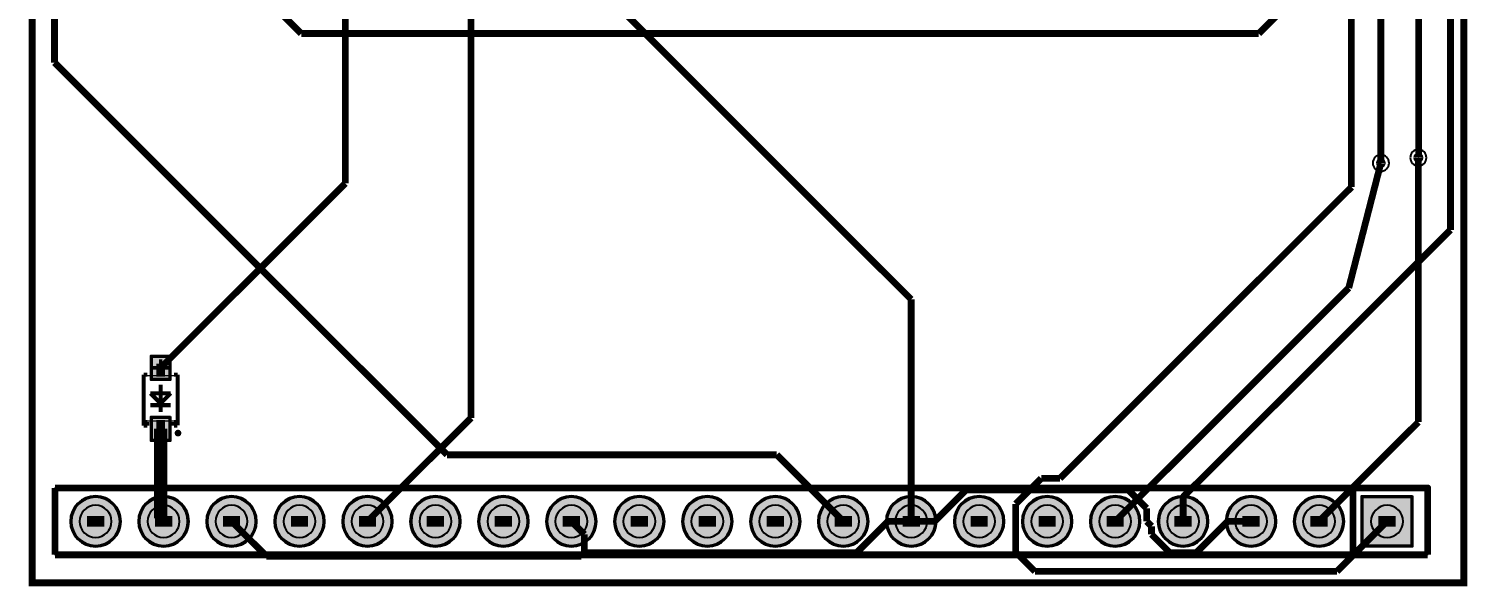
# Model space of a CAD drawing. Header units: millimetres. Extents: x 37.1 to 92.6, y -93.1 to -31.1.
# Drawn here: x 38.9 to 92.6, y -93.1 to -72.3 of the extents above; entities that cross this region are included whole.
import ezdxf

# ---------------------------------------------------------------- set-up
doc = ezdxf.new("R2010")
doc.units = ezdxf.units.MM
doc.header["$MEASUREMENT"] = 0
for name, color, linetype, true_color in [('Board-Outline-Layer', 7, 'Continuous', 0xff00ff), ('Bottom-Layer', 7, 'Continuous', 0x0000ff), ('Bottom-Paste-Mask-Layer', 7, 'Continuous', 0x800000), ('Bottom-Solder-Mask-Layer', 7, 'Continuous', 0xaa00ff), ('Component-Marking-Layer', 7, 'Continuous', 0x66ffcc), ('Component-Shape-Layer', 7, 'Continuous', 0x00cccc), ('Document-Layer', 7, 'Continuous', 0xffffff), ('Hole-Layer', 7, 'Continuous', 0x222222), ('Multi-Layer', 7, 'Continuous', 0xc0c0c0), ('Pin-Floating-Layer', 7, 'Continuous', 0xff99ff), ('Pin-Soldering-Layer', 7, 'Continuous', 0xcc9999), ('Top-Layer', 7, 'Continuous', 0xff0000), ('Top-Paste-Mask-Layer', 7, 'Continuous', 0x808080), ('Top-Silkscreen-Layer', 7, 'Continuous', 0xffcc00), ('Top-Solder-Mask-Layer', 7, 'Continuous', 0x800080)]:
    doc.layers.add(name, color=color, linetype=linetype, true_color=true_color)

msp = doc.modelspace()

# ---------------------------------------------------------------- hatches: boundary and pattern name
at = {"layer": 'Bottom-Layer'}
for points in [[(40.47, -90.7, 1), (42.27, -90.7, 1)], [(43.01, -90.7, 1), (44.81, -90.7, 1)], [(45.55, -90.7, 1), (47.35, -90.7, 1)], [(48.09, -90.7, 1), (49.89, -90.7, 1)], [(50.63, -90.7, 1), (52.43, -90.7, 1)], [(53.17, -90.7, 1), (54.97, -90.7, 1)], [(55.71, -90.7, 1), (57.51, -90.7, 1)], [(58.25, -90.7, 1), (60.05, -90.7, 1)], [(60.79, -90.7, 1), (62.59, -90.7, 1)], [(63.33, -90.7, 1), (65.13, -90.7, 1)], [(65.87, -90.7, 1), (67.67, -90.7, 1)], [(68.41, -90.7, 1), (70.21, -90.7, 1)], [(70.95, -90.7, 1), (72.75, -90.7, 1)], [(73.49, -90.7, 1), (75.29, -90.7, 1)], [(76.03, -90.7, 1), (77.83, -90.7, 1)], [(78.57, -90.7, 1), (80.37, -90.7, 1)], [(81.11, -90.7, 1), (82.91, -90.7, 1)], [(83.65, -90.7, 1), (85.45, -90.7, 1)], [(86.19, -90.7, 1), (87.99, -90.7, 1)], [(90.53, -89.8), (90.53, -91.6), (88.73, -91.6), (88.73, -89.8)]]:
    msp.add_hatch(color=256, dxfattribs=at).paths.add_polyline_path(points)
at = {"layer": 'Bottom-Paste-Mask-Layer'}
for points in [[(40.47, -90.7, 1), (42.27, -90.7, 1)], [(43.01, -90.7, 1), (44.81, -90.7, 1)], [(45.55, -90.7, 1), (47.35, -90.7, 1)], [(48.09, -90.7, 1), (49.89, -90.7, 1)], [(50.63, -90.7, 1), (52.43, -90.7, 1)], [(53.17, -90.7, 1), (54.97, -90.7, 1)], [(55.71, -90.7, 1), (57.51, -90.7, 1)], [(58.25, -90.7, 1), (60.05, -90.7, 1)], [(60.79, -90.7, 1), (62.59, -90.7, 1)], [(63.33, -90.7, 1), (65.13, -90.7, 1)], [(65.87, -90.7, 1), (67.67, -90.7, 1)], [(68.41, -90.7, 1), (70.21, -90.7, 1)], [(70.95, -90.7, 1), (72.75, -90.7, 1)], [(73.49, -90.7, 1), (75.29, -90.7, 1)], [(76.03, -90.7, 1), (77.83, -90.7, 1)], [(78.57, -90.7, 1), (80.37, -90.7, 1)], [(81.11, -90.7, 1), (82.91, -90.7, 1)], [(83.65, -90.7, 1), (85.45, -90.7, 1)], [(86.19, -90.7, 1), (87.99, -90.7, 1)], [(90.53, -89.8), (90.53, -91.6), (88.73, -91.6), (88.73, -89.8)]]:
    msp.add_hatch(color=256, dxfattribs=at).paths.add_polyline_path(points)
at = {"layer": 'Bottom-Solder-Mask-Layer'}
for points in [[(40.419, -90.7, 1), (42.321, -90.7, 1)], [(42.959, -90.7, 1), (44.861, -90.7, 1)], [(45.499, -90.7, 1), (47.401, -90.7, 1)], [(48.039, -90.7, 1), (49.941, -90.7, 1)], [(50.579, -90.7, 1), (52.481, -90.7, 1)], [(53.119, -90.7, 1), (55.021, -90.7, 1)], [(55.659, -90.7, 1), (57.561, -90.7, 1)], [(58.199, -90.7, 1), (60.101, -90.7, 1)], [(60.739, -90.7, 1), (62.641, -90.7, 1)], [(63.279, -90.7, 1), (65.181, -90.7, 1)], [(65.819, -90.7, 1), (67.721, -90.7, 1)], [(68.359, -90.7, 1), (70.261, -90.7, 1)], [(70.899, -90.7, 1), (72.801, -90.7, 1)], [(73.439, -90.7, 1), (75.341, -90.7, 1)], [(75.979, -90.7, 1), (77.881, -90.7, 1)], [(78.519, -90.7, 1), (80.421, -90.7, 1)], [(81.059, -90.7, 1), (82.961, -90.7, 1)], [(83.599, -90.7, 1), (85.501, -90.7, 1)], [(86.139, -90.7, 1), (88.041, -90.7, 1)], [(90.581, -89.749), (90.581, -91.651), (88.679, -91.651), (88.679, -89.749)]]:
    msp.add_hatch(color=256, dxfattribs=at).paths.add_polyline_path(points)
at = {"layer": 'Component-Marking-Layer'}
for points in [[(44.39, -87.4, 1), (44.51, -87.4, 1)], [(44.39, -87.4, 1), (44.51, -87.4, 1)], [(91.09, -89.45, 1), (91.21, -89.45, 1)], [(91.09, -89.45, 1), (91.21, -89.45, 1)]]:
    msp.add_hatch(color=256, dxfattribs=at).paths.add_polyline_path(points)
at = {"layer": 'Document-Layer'}
for points in [[(43.737, -85.275), (43.864, -85.275), (43.864, -85.021), (44.118, -85.021), (44.118, -84.894), (43.864, -84.894), (43.864, -84.64), (43.737, -84.64), (43.737, -84.894), (43.483, -84.894), (43.483, -85.021), (43.737, -85.021)], [(43.737, -85.275), (43.864, -85.275), (43.864, -85.021), (44.118, -85.021), (44.118, -84.894), (43.864, -84.894), (43.864, -84.64), (43.737, -84.64), (43.737, -84.894), (43.483, -84.894), (43.483, -85.021), (43.737, -85.021)], [(43.737, -87.561), (43.864, -87.561), (43.864, -86.926), (43.737, -86.926)], [(43.737, -87.561), (43.864, -87.561), (43.864, -86.926), (43.737, -86.926)]]:
    msp.add_hatch(color=256, dxfattribs=at).paths.add_polyline_path(points)
at = {"layer": 'Hole-Layer'}
for points in [[(40.77, -90.7, 1), (41.97, -90.7, 1)], [(43.31, -90.7, 1), (44.51, -90.7, 1)], [(45.85, -90.7, 1), (47.05, -90.7, 1)], [(48.39, -90.7, 1), (49.59, -90.7, 1)], [(50.93, -90.7, 1), (52.13, -90.7, 1)], [(53.47, -90.7, 1), (54.67, -90.7, 1)], [(56.01, -90.7, 1), (57.21, -90.7, 1)], [(58.55, -90.7, 1), (59.75, -90.7, 1)], [(61.09, -90.7, 1), (62.29, -90.7, 1)], [(63.63, -90.7, 1), (64.83, -90.7, 1)], [(66.17, -90.7, 1), (67.37, -90.7, 1)], [(68.71, -90.7, 1), (69.91, -90.7, 1)], [(71.25, -90.7, 1), (72.45, -90.7, 1)], [(73.79, -90.7, 1), (74.99, -90.7, 1)], [(76.33, -90.7, 1), (77.53, -90.7, 1)], [(78.87, -90.7, 1), (80.07, -90.7, 1)], [(81.41, -90.7, 1), (82.61, -90.7, 1)], [(83.95, -90.7, 1), (85.15, -90.7, 1)], [(86.49, -90.7, 1), (87.69, -90.7, 1)], [(89.03, -90.7, 1), (90.23, -90.7, 1)]]:
    msp.add_hatch(color=256, dxfattribs=at).paths.add_polyline_path(points)
at = {"layer": 'Multi-Layer'}
for points in [[(40.47, -90.7, 1), (42.27, -90.7, 1)], [(40.47, -90.7, 1), (42.27, -90.7, 1)], [(40.47, -90.7, 1), (42.27, -90.7, 1)], [(43.01, -90.7, 1), (44.81, -90.7, 1)], [(43.01, -90.7, 1), (44.81, -90.7, 1)], [(43.01, -90.7, 1), (44.81, -90.7, 1)], [(45.55, -90.7, 1), (47.35, -90.7, 1)], [(45.55, -90.7, 1), (47.35, -90.7, 1)], [(45.55, -90.7, 1), (47.35, -90.7, 1)], [(48.09, -90.7, 1), (49.89, -90.7, 1)], [(48.09, -90.7, 1), (49.89, -90.7, 1)], [(48.09, -90.7, 1), (49.89, -90.7, 1)], [(50.63, -90.7, 1), (52.43, -90.7, 1)], [(50.63, -90.7, 1), (52.43, -90.7, 1)], [(50.63, -90.7, 1), (52.43, -90.7, 1)], [(53.17, -90.7, 1), (54.97, -90.7, 1)], [(53.17, -90.7, 1), (54.97, -90.7, 1)], [(53.17, -90.7, 1), (54.97, -90.7, 1)], [(55.71, -90.7, 1), (57.51, -90.7, 1)], [(55.71, -90.7, 1), (57.51, -90.7, 1)], [(55.71, -90.7, 1), (57.51, -90.7, 1)], [(58.25, -90.7, 1), (60.05, -90.7, 1)], [(58.25, -90.7, 1), (60.05, -90.7, 1)], [(58.25, -90.7, 1), (60.05, -90.7, 1)], [(60.79, -90.7, 1), (62.59, -90.7, 1)], [(60.79, -90.7, 1), (62.59, -90.7, 1)], [(60.79, -90.7, 1), (62.59, -90.7, 1)], [(63.33, -90.7, 1), (65.13, -90.7, 1)], [(63.33, -90.7, 1), (65.13, -90.7, 1)], [(63.33, -90.7, 1), (65.13, -90.7, 1)], [(65.87, -90.7, 1), (67.67, -90.7, 1)], [(65.87, -90.7, 1), (67.67, -90.7, 1)], [(65.87, -90.7, 1), (67.67, -90.7, 1)], [(68.41, -90.7, 1), (70.21, -90.7, 1)], [(68.41, -90.7, 1), (70.21, -90.7, 1)], [(68.41, -90.7, 1), (70.21, -90.7, 1)], [(70.95, -90.7, 1), (72.75, -90.7, 1)], [(70.95, -90.7, 1), (72.75, -90.7, 1)], [(70.95, -90.7, 1), (72.75, -90.7, 1)], [(73.49, -90.7, 1), (75.29, -90.7, 1)], [(73.49, -90.7, 1), (75.29, -90.7, 1)], [(73.49, -90.7, 1), (75.29, -90.7, 1)], [(76.03, -90.7, 1), (77.83, -90.7, 1)], [(76.03, -90.7, 1), (77.83, -90.7, 1)], [(76.03, -90.7, 1), (77.83, -90.7, 1)], [(78.57, -90.7, 1), (80.37, -90.7, 1)], [(78.57, -90.7, 1), (80.37, -90.7, 1)], [(78.57, -90.7, 1), (80.37, -90.7, 1)], [(81.11, -90.7, 1), (82.91, -90.7, 1)], [(81.11, -90.7, 1), (82.91, -90.7, 1)], [(81.11, -90.7, 1), (82.91, -90.7, 1)], [(83.65, -90.7, 1), (85.45, -90.7, 1)], [(83.65, -90.7, 1), (85.45, -90.7, 1)], [(83.65, -90.7, 1), (85.45, -90.7, 1)], [(86.19, -90.7, 1), (87.99, -90.7, 1)], [(86.19, -90.7, 1), (87.99, -90.7, 1)], [(86.19, -90.7, 1), (87.99, -90.7, 1)], [(90.53, -89.8), (90.53, -91.6), (88.73, -91.6), (88.73, -89.8)], [(90.53, -89.8), (90.53, -91.6), (88.73, -91.6), (88.73, -89.8)], [(90.53, -89.8), (90.53, -91.6), (88.73, -91.6), (88.73, -89.8)]]:
    msp.add_hatch(color=256, dxfattribs=at).paths.add_polyline_path(points)
at = {"layer": 'Pin-Floating-Layer'}
for points in [[(43.96, -85.128), (43.64, -85.128), (43.64, -85.288), (43.96, -85.288)], [(43.96, -85.128), (43.64, -85.128), (43.64, -85.288), (43.96, -85.288)], [(43.64, -87.072), (43.96, -87.072), (43.96, -86.912), (43.64, -86.912)], [(43.64, -87.072), (43.96, -87.072), (43.96, -86.912), (43.64, -86.912)]]:
    msp.add_hatch(color=256, dxfattribs=at).paths.add_polyline_path(points)
at = {"layer": 'Pin-Soldering-Layer'}
for points in [[(43.638, -84.8), (43.963, -84.8), (43.963, -85.15), (43.638, -85.15)], [(43.638, -84.8), (43.963, -84.8), (43.963, -85.15), (43.638, -85.15)], [(43.638, -87.05), (43.963, -87.05), (43.963, -87.4), (43.638, -87.4)], [(43.638, -87.05), (43.963, -87.05), (43.963, -87.4), (43.638, -87.4)], [(41.69, -90.9), (41.05, -90.9), (41.05, -90.5), (41.69, -90.5)], [(41.69, -90.9), (41.05, -90.9), (41.05, -90.5), (41.69, -90.5)], [(44.23, -90.9), (43.59, -90.9), (43.59, -90.5), (44.23, -90.5)], [(44.23, -90.9), (43.59, -90.9), (43.59, -90.5), (44.23, -90.5)], [(46.77, -90.9), (46.13, -90.9), (46.13, -90.5), (46.77, -90.5)], [(46.77, -90.9), (46.13, -90.9), (46.13, -90.5), (46.77, -90.5)], [(49.31, -90.9), (48.67, -90.9), (48.67, -90.5), (49.31, -90.5)], [(49.31, -90.9), (48.67, -90.9), (48.67, -90.5), (49.31, -90.5)], [(51.85, -90.9), (51.21, -90.9), (51.21, -90.5), (51.85, -90.5)], [(51.85, -90.9), (51.21, -90.9), (51.21, -90.5), (51.85, -90.5)], [(54.39, -90.9), (53.75, -90.9), (53.75, -90.5), (54.39, -90.5)], [(54.39, -90.9), (53.75, -90.9), (53.75, -90.5), (54.39, -90.5)], [(56.93, -90.9), (56.29, -90.9), (56.29, -90.5), (56.93, -90.5)], [(56.93, -90.9), (56.29, -90.9), (56.29, -90.5), (56.93, -90.5)], [(59.47, -90.9), (58.83, -90.9), (58.83, -90.5), (59.47, -90.5)], [(59.47, -90.9), (58.83, -90.9), (58.83, -90.5), (59.47, -90.5)], [(62.01, -90.9), (61.37, -90.9), (61.37, -90.5), (62.01, -90.5)], [(62.01, -90.9), (61.37, -90.9), (61.37, -90.5), (62.01, -90.5)], [(64.55, -90.9), (63.91, -90.9), (63.91, -90.5), (64.55, -90.5)], [(64.55, -90.9), (63.91, -90.9), (63.91, -90.5), (64.55, -90.5)], [(67.09, -90.9), (66.45, -90.9), (66.45, -90.5), (67.09, -90.5)], [(67.09, -90.9), (66.45, -90.9), (66.45, -90.5), (67.09, -90.5)], [(69.63, -90.9), (68.99, -90.9), (68.99, -90.5), (69.63, -90.5)], [(69.63, -90.9), (68.99, -90.9), (68.99, -90.5), (69.63, -90.5)], [(72.17, -90.9), (71.53, -90.9), (71.53, -90.5), (72.17, -90.5)], [(72.17, -90.9), (71.53, -90.9), (71.53, -90.5), (72.17, -90.5)], [(74.71, -90.9), (74.07, -90.9), (74.07, -90.5), (74.71, -90.5)], [(74.71, -90.9), (74.07, -90.9), (74.07, -90.5), (74.71, -90.5)], [(77.25, -90.9), (76.61, -90.9), (76.61, -90.5), (77.25, -90.5)], [(77.25, -90.9), (76.61, -90.9), (76.61, -90.5), (77.25, -90.5)], [(79.79, -90.9), (79.15, -90.9), (79.15, -90.5), (79.79, -90.5)], [(79.79, -90.9), (79.15, -90.9), (79.15, -90.5), (79.79, -90.5)], [(82.33, -90.9), (81.69, -90.9), (81.69, -90.5), (82.33, -90.5)], [(82.33, -90.9), (81.69, -90.9), (81.69, -90.5), (82.33, -90.5)], [(84.87, -90.9), (84.23, -90.9), (84.23, -90.5), (84.87, -90.5)], [(84.87, -90.9), (84.23, -90.9), (84.23, -90.5), (84.87, -90.5)], [(87.41, -90.9), (86.77, -90.9), (86.77, -90.5), (87.41, -90.5)], [(87.41, -90.9), (86.77, -90.9), (86.77, -90.5), (87.41, -90.5)], [(89.95, -90.9), (89.31, -90.9), (89.31, -90.5), (89.95, -90.5)], [(89.95, -90.9), (89.31, -90.9), (89.31, -90.5), (89.95, -90.5)]]:
    msp.add_hatch(color=256, dxfattribs=at).paths.add_polyline_path(points)
at = {"layer": 'Top-Layer'}
for points in [[(44.115, -84.545), (44.115, -85.375), (43.485, -85.375), (43.485, -84.545)], [(44.115, -86.825), (44.115, -87.655), (43.485, -87.655), (43.485, -86.825)], [(40.47, -90.7, 1), (42.27, -90.7, 1)], [(43.01, -90.7, 1), (44.81, -90.7, 1)], [(45.55, -90.7, 1), (47.35, -90.7, 1)], [(48.09, -90.7, 1), (49.89, -90.7, 1)], [(50.63, -90.7, 1), (52.43, -90.7, 1)], [(53.17, -90.7, 1), (54.97, -90.7, 1)], [(55.71, -90.7, 1), (57.51, -90.7, 1)], [(58.25, -90.7, 1), (60.05, -90.7, 1)], [(60.79, -90.7, 1), (62.59, -90.7, 1)], [(63.33, -90.7, 1), (65.13, -90.7, 1)], [(65.87, -90.7, 1), (67.67, -90.7, 1)], [(68.41, -90.7, 1), (70.21, -90.7, 1)], [(70.95, -90.7, 1), (72.75, -90.7, 1)], [(73.49, -90.7, 1), (75.29, -90.7, 1)], [(76.03, -90.7, 1), (77.83, -90.7, 1)], [(78.57, -90.7, 1), (80.37, -90.7, 1)], [(81.11, -90.7, 1), (82.91, -90.7, 1)], [(83.65, -90.7, 1), (85.45, -90.7, 1)], [(86.19, -90.7, 1), (87.99, -90.7, 1)], [(90.53, -89.8), (90.53, -91.6), (88.73, -91.6), (88.73, -89.8)]]:
    msp.add_hatch(color=256, dxfattribs=at).paths.add_polyline_path(points)
at = {"layer": 'Top-Paste-Mask-Layer'}
for points in [[(44.115, -84.545), (44.115, -85.375), (43.485, -85.375), (43.485, -84.545)], [(44.115, -86.825), (44.115, -87.655), (43.485, -87.655), (43.485, -86.825)], [(40.47, -90.7, 1), (42.27, -90.7, 1)], [(43.01, -90.7, 1), (44.81, -90.7, 1)], [(45.55, -90.7, 1), (47.35, -90.7, 1)], [(48.09, -90.7, 1), (49.89, -90.7, 1)], [(50.63, -90.7, 1), (52.43, -90.7, 1)], [(53.17, -90.7, 1), (54.97, -90.7, 1)], [(55.71, -90.7, 1), (57.51, -90.7, 1)], [(58.25, -90.7, 1), (60.05, -90.7, 1)], [(60.79, -90.7, 1), (62.59, -90.7, 1)], [(63.33, -90.7, 1), (65.13, -90.7, 1)], [(65.87, -90.7, 1), (67.67, -90.7, 1)], [(68.41, -90.7, 1), (70.21, -90.7, 1)], [(70.95, -90.7, 1), (72.75, -90.7, 1)], [(73.49, -90.7, 1), (75.29, -90.7, 1)], [(76.03, -90.7, 1), (77.83, -90.7, 1)], [(78.57, -90.7, 1), (80.37, -90.7, 1)], [(81.11, -90.7, 1), (82.91, -90.7, 1)], [(83.65, -90.7, 1), (85.45, -90.7, 1)], [(86.19, -90.7, 1), (87.99, -90.7, 1)], [(90.53, -89.8), (90.53, -91.6), (88.73, -91.6), (88.73, -89.8)]]:
    msp.add_hatch(color=256, dxfattribs=at).paths.add_polyline_path(points)
at = {"layer": 'Top-Solder-Mask-Layer'}
for points in [[(44.165, -84.495), (44.165, -85.425), (43.435, -85.425), (43.435, -84.495)], [(44.165, -86.775), (44.165, -87.705), (43.435, -87.705), (43.435, -86.775)], [(40.419, -90.7, 1), (42.321, -90.7, 1)], [(42.959, -90.7, 1), (44.861, -90.7, 1)], [(45.499, -90.7, 1), (47.401, -90.7, 1)], [(48.039, -90.7, 1), (49.941, -90.7, 1)], [(50.579, -90.7, 1), (52.481, -90.7, 1)], [(53.119, -90.7, 1), (55.021, -90.7, 1)], [(55.659, -90.7, 1), (57.561, -90.7, 1)], [(58.199, -90.7, 1), (60.101, -90.7, 1)], [(60.739, -90.7, 1), (62.641, -90.7, 1)], [(63.279, -90.7, 1), (65.181, -90.7, 1)], [(65.819, -90.7, 1), (67.721, -90.7, 1)], [(68.359, -90.7, 1), (70.261, -90.7, 1)], [(70.899, -90.7, 1), (72.801, -90.7, 1)], [(73.439, -90.7, 1), (75.341, -90.7, 1)], [(75.979, -90.7, 1), (77.881, -90.7, 1)], [(78.519, -90.7, 1), (80.421, -90.7, 1)], [(81.059, -90.7, 1), (82.961, -90.7, 1)], [(83.599, -90.7, 1), (85.501, -90.7, 1)], [(86.139, -90.7, 1), (88.041, -90.7, 1)], [(90.581, -89.749), (90.581, -91.651), (88.679, -91.651), (88.679, -89.749)]]:
    msp.add_hatch(color=256, dxfattribs=at).paths.add_polyline_path(points)

# ---------------------------------------------------------------- linework, layer by layer
at = {"layer": 'Board-Outline-Layer', "const_width": 0.254}
msp.add_lwpolyline([(39, -93), (92.5, -93), (92.5, -31.2), (39, -31.2)], close=True, dxfattribs=at)
at = {"layer": 'Bottom-Layer', "const_width": 0.254}
for points in [[(39.835, -73.542), (39.835, -56.884)], [(47.479, -70.879), (49.056, -72.456)], [(84.838, -72.456), (86.415, -70.879)], [(89.4, -77.3), (89.4, -71.598)], [(49.056, -72.456), (84.838, -72.456)], [(54.505, -88.212), (39.835, -73.542)], [(90.8, -77.1), (90.8, -86.99)], [(90.8, -86.99), (87.09, -90.7)], [(66.822, -88.212), (54.505, -88.212)], [(69.31, -90.7), (66.822, -88.212)], [(73.902, -89.521), (72.723, -90.7)], [(79.959, -89.521), (73.902, -89.521)], [(80.649, -90.212), (79.959, -89.521)], [(80.649, -90.7), (80.649, -90.212)], [(72.723, -90.7), (71.85, -90.7)], [(80.831, -90.882), (80.649, -90.7)], [(80.831, -91.189), (80.831, -90.882)], [(83.678, -90.7), (82.499, -91.879)], [(84.55, -90.7), (83.678, -90.7)], [(81.522, -91.879), (80.831, -91.189)], [(82.499, -91.879), (81.522, -91.879)]]:
    msp.add_lwpolyline(points, dxfattribs=at)
at = {"layer": 'Bottom-Layer'}
for points in [[(40.47, -90.7, 1), (42.27, -90.7), (42.27, -90.7, 1), (40.47, -90.7)], [(43.01, -90.7, 1), (44.81, -90.7), (44.81, -90.7, 1), (43.01, -90.7)], [(45.55, -90.7, 1), (47.35, -90.7), (47.35, -90.7, 1), (45.55, -90.7)], [(48.09, -90.7, 1), (49.89, -90.7), (49.89, -90.7, 1), (48.09, -90.7)], [(50.63, -90.7, 1), (52.43, -90.7), (52.43, -90.7, 1), (50.63, -90.7)], [(53.17, -90.7, 1), (54.97, -90.7), (54.97, -90.7, 1), (53.17, -90.7)], [(55.71, -90.7, 1), (57.51, -90.7), (57.51, -90.7, 1), (55.71, -90.7)], [(58.25, -90.7, 1), (60.05, -90.7), (60.05, -90.7, 1), (58.25, -90.7)], [(60.79, -90.7, 1), (62.59, -90.7), (62.59, -90.7, 1), (60.79, -90.7)], [(63.33, -90.7, 1), (65.13, -90.7), (65.13, -90.7, 1), (63.33, -90.7)], [(65.87, -90.7, 1), (67.67, -90.7), (67.67, -90.7, 1), (65.87, -90.7)], [(68.41, -90.7, 1), (70.21, -90.7), (70.21, -90.7, 1), (68.41, -90.7)], [(70.95, -90.7, 1), (72.75, -90.7), (72.75, -90.7, 1), (70.95, -90.7)], [(73.49, -90.7, 1), (75.29, -90.7), (75.29, -90.7, 1), (73.49, -90.7)], [(76.03, -90.7, 1), (77.83, -90.7), (77.83, -90.7, 1), (76.03, -90.7)], [(78.57, -90.7, 1), (80.37, -90.7), (80.37, -90.7, 1), (78.57, -90.7)], [(81.11, -90.7, 1), (82.91, -90.7), (82.91, -90.7, 1), (81.11, -90.7)], [(83.65, -90.7, 1), (85.45, -90.7), (85.45, -90.7, 1), (83.65, -90.7)], [(86.19, -90.7, 1), (87.99, -90.7), (87.99, -90.7, 1), (86.19, -90.7)]]:
    msp.add_lwpolyline(points, format="xyb", dxfattribs=at)
msp.add_lwpolyline([(90.53, -89.8), (90.53, -91.6), (88.73, -91.6), (88.73, -89.8)], close=True, dxfattribs=at)
at = {"layer": 'Bottom-Paste-Mask-Layer'}
for points in [[(40.47, -90.7, 1), (42.27, -90.7), (42.27, -90.7, 1), (40.47, -90.7)], [(43.01, -90.7, 1), (44.81, -90.7), (44.81, -90.7, 1), (43.01, -90.7)], [(45.55, -90.7, 1), (47.35, -90.7), (47.35, -90.7, 1), (45.55, -90.7)], [(48.09, -90.7, 1), (49.89, -90.7), (49.89, -90.7, 1), (48.09, -90.7)], [(50.63, -90.7, 1), (52.43, -90.7), (52.43, -90.7, 1), (50.63, -90.7)], [(53.17, -90.7, 1), (54.97, -90.7), (54.97, -90.7, 1), (53.17, -90.7)], [(55.71, -90.7, 1), (57.51, -90.7), (57.51, -90.7, 1), (55.71, -90.7)], [(58.25, -90.7, 1), (60.05, -90.7), (60.05, -90.7, 1), (58.25, -90.7)], [(60.79, -90.7, 1), (62.59, -90.7), (62.59, -90.7, 1), (60.79, -90.7)], [(63.33, -90.7, 1), (65.13, -90.7), (65.13, -90.7, 1), (63.33, -90.7)], [(65.87, -90.7, 1), (67.67, -90.7), (67.67, -90.7, 1), (65.87, -90.7)], [(68.41, -90.7, 1), (70.21, -90.7), (70.21, -90.7, 1), (68.41, -90.7)], [(70.95, -90.7, 1), (72.75, -90.7), (72.75, -90.7, 1), (70.95, -90.7)], [(73.49, -90.7, 1), (75.29, -90.7), (75.29, -90.7, 1), (73.49, -90.7)], [(76.03, -90.7, 1), (77.83, -90.7), (77.83, -90.7, 1), (76.03, -90.7)], [(78.57, -90.7, 1), (80.37, -90.7), (80.37, -90.7, 1), (78.57, -90.7)], [(81.11, -90.7, 1), (82.91, -90.7), (82.91, -90.7, 1), (81.11, -90.7)], [(83.65, -90.7, 1), (85.45, -90.7), (85.45, -90.7, 1), (83.65, -90.7)], [(86.19, -90.7, 1), (87.99, -90.7), (87.99, -90.7, 1), (86.19, -90.7)]]:
    msp.add_lwpolyline(points, format="xyb", dxfattribs=at)
msp.add_lwpolyline([(90.53, -89.8), (90.53, -91.6), (88.73, -91.6), (88.73, -89.8)], close=True, dxfattribs=at)
at = {"layer": 'Bottom-Solder-Mask-Layer'}
for points in [[(40.419, -90.7, 1), (42.321, -90.7, 1)], [(42.959, -90.7, 1), (44.861, -90.7, 1)], [(45.499, -90.7, 1), (47.401, -90.7, 1)], [(48.039, -90.7, 1), (49.941, -90.7, 1)], [(50.579, -90.7, 1), (52.481, -90.7, 1)], [(53.119, -90.7, 1), (55.021, -90.7, 1)], [(55.659, -90.7, 1), (57.561, -90.7, 1)], [(58.199, -90.7, 1), (60.101, -90.7, 1)], [(60.739, -90.7, 1), (62.641, -90.7, 1)]]:
    msp.add_lwpolyline(points, format="xyb", close=True, dxfattribs=at)
for points in [[(63.279, -90.7, 1), (65.181, -90.7), (65.181, -90.7, 1), (63.279, -90.7)], [(65.819, -90.7, 1), (67.721, -90.7), (67.721, -90.7, 1), (65.819, -90.7)], [(68.359, -90.7, 1), (70.261, -90.7), (70.261, -90.7, 1), (68.359, -90.7)], [(70.899, -90.7, 1), (72.801, -90.7), (72.801, -90.7, 1), (70.899, -90.7)], [(73.439, -90.7, 1), (75.341, -90.7), (75.341, -90.7, 1), (73.439, -90.7)], [(75.979, -90.7, 1), (77.881, -90.7), (77.881, -90.7, 1), (75.979, -90.7)], [(78.519, -90.7, 1), (80.421, -90.7), (80.421, -90.7, 1), (78.519, -90.7)], [(81.059, -90.7, 1), (82.961, -90.7), (82.961, -90.7, 1), (81.059, -90.7)], [(83.599, -90.7, 1), (85.501, -90.7), (85.501, -90.7, 1), (83.599, -90.7)], [(86.139, -90.7, 1), (88.041, -90.7), (88.041, -90.7, 1), (86.139, -90.7)]]:
    msp.add_lwpolyline(points, format="xyb", dxfattribs=at)
msp.add_lwpolyline([(90.581, -89.749), (90.581, -91.651), (88.679, -91.651), (88.679, -89.749)], close=True, dxfattribs=at)
at = {"layer": 'Component-Marking-Layer', "const_width": 0.129}
msp.add_lwpolyline([(44.39, -87.4, 1), (44.51, -87.4), (44.51, -87.4, 1), (44.39, -87.4)], format="xyb", dxfattribs=at)
msp.add_lwpolyline([(44.39, -87.4, 1), (44.51, -87.4), (44.51, -87.4, 1), (44.39, -87.4)], format="xyb", dxfattribs=at)
msp.add_lwpolyline([(91.09, -89.45, 1), (91.21, -89.45, 1)], format="xyb", close=True, dxfattribs=at)
msp.add_lwpolyline([(91.09, -89.45, 1), (91.21, -89.45, 1)], format="xyb", close=True, dxfattribs=at)
at = {"layer": 'Component-Shape-Layer', "const_width": 0.0508}
for points in [[(44.45, -86.95), (43.15, -86.95), (43.15, -85.25), (44.45, -85.25)], [(44.45, -86.95), (43.15, -86.95), (43.15, -85.25), (44.45, -85.25)], [(91.15, -89.45), (91.15, -91.95), (39.85, -91.95), (39.85, -89.45)], [(91.15, -89.45), (91.15, -91.95), (39.85, -91.95), (39.85, -89.45)]]:
    msp.add_lwpolyline(points, close=True, dxfattribs=at)
at = {"layer": 'Document-Layer', "const_width": 0.00508}
for points in [[(43.737, -85.275), (43.864, -85.275), (43.864, -85.021), (44.118, -85.021), (44.118, -84.894), (43.864, -84.894), (43.864, -84.64), (43.737, -84.64), (43.737, -84.894), (43.483, -84.894), (43.483, -85.021), (43.737, -85.021)], [(43.737, -85.275), (43.864, -85.275), (43.864, -85.021), (44.118, -85.021), (44.118, -84.894), (43.864, -84.894), (43.864, -84.64), (43.737, -84.64), (43.737, -84.894), (43.483, -84.894), (43.483, -85.021), (43.737, -85.021)], [(43.737, -87.561), (43.864, -87.561), (43.864, -86.926), (43.737, -86.926)], [(43.737, -87.561), (43.864, -87.561), (43.864, -86.926), (43.737, -86.926)]]:
    msp.add_lwpolyline(points, close=True, dxfattribs=at)
at = {"layer": 'Hole-Layer'}
for points in [[(89.248, -77.3, 1), (89.553, -77.3, 1)], [(90.648, -77.1, 1), (90.953, -77.1, 1)], [(40.77, -90.7, 1), (41.97, -90.7, 1)], [(43.31, -90.7, 1), (44.51, -90.7, 1)], [(45.85, -90.7, 1), (47.05, -90.7, 1)], [(48.39, -90.7, 1), (49.59, -90.7, 1)], [(50.93, -90.7, 1), (52.13, -90.7, 1)], [(53.47, -90.7, 1), (54.67, -90.7, 1)], [(56.01, -90.7, 1), (57.21, -90.7, 1)], [(58.55, -90.7, 1), (59.75, -90.7, 1)], [(61.09, -90.7, 1), (62.29, -90.7, 1)], [(63.63, -90.7, 1), (64.83, -90.7, 1)]]:
    msp.add_lwpolyline(points, format="xyb", close=True, dxfattribs=at)
for points in [[(66.17, -90.7, 1), (67.37, -90.7), (67.37, -90.7, 1), (66.17, -90.7)], [(68.71, -90.7, 1), (69.91, -90.7), (69.91, -90.7, 1), (68.71, -90.7)], [(71.25, -90.7, 1), (72.45, -90.7), (72.45, -90.7, 1), (71.25, -90.7)], [(73.79, -90.7, 1), (74.99, -90.7), (74.99, -90.7, 1), (73.79, -90.7)], [(76.33, -90.7, 1), (77.53, -90.7), (77.53, -90.7, 1), (76.33, -90.7)], [(78.87, -90.7, 1), (80.07, -90.7), (80.07, -90.7, 1), (78.87, -90.7)], [(81.41, -90.7, 1), (82.61, -90.7), (82.61, -90.7, 1), (81.41, -90.7)], [(83.95, -90.7, 1), (85.15, -90.7), (85.15, -90.7, 1), (83.95, -90.7)], [(86.49, -90.7, 1), (87.69, -90.7), (87.69, -90.7, 1), (86.49, -90.7)], [(89.03, -90.7, 1), (90.23, -90.7), (90.23, -90.7, 1), (89.03, -90.7)]]:
    msp.add_lwpolyline(points, format="xyb", dxfattribs=at)
at = {"layer": 'Multi-Layer'}
for points in [[(90.495, -77.1, 1), (91.105, -77.1), (91.105, -77.1, 1), (90.495, -77.1)], [(89.095, -77.3, 1), (89.705, -77.3), (89.705, -77.3, 1), (89.095, -77.3)], [(40.47, -90.7, 1), (42.27, -90.7), (42.27, -90.7, 1), (40.47, -90.7)], [(40.47, -90.7, 1), (42.27, -90.7), (42.27, -90.7, 1), (40.47, -90.7)], [(40.47, -90.7, 1), (42.27, -90.7), (42.27, -90.7, 1), (40.47, -90.7)], [(43.01, -90.7, 1), (44.81, -90.7), (44.81, -90.7, 1), (43.01, -90.7)], [(43.01, -90.7, 1), (44.81, -90.7), (44.81, -90.7, 1), (43.01, -90.7)], [(43.01, -90.7, 1), (44.81, -90.7), (44.81, -90.7, 1), (43.01, -90.7)], [(45.55, -90.7, 1), (47.35, -90.7), (47.35, -90.7, 1), (45.55, -90.7)], [(45.55, -90.7, 1), (47.35, -90.7), (47.35, -90.7, 1), (45.55, -90.7)], [(45.55, -90.7, 1), (47.35, -90.7), (47.35, -90.7, 1), (45.55, -90.7)], [(48.09, -90.7, 1), (49.89, -90.7), (49.89, -90.7, 1), (48.09, -90.7)], [(48.09, -90.7, 1), (49.89, -90.7), (49.89, -90.7, 1), (48.09, -90.7)], [(48.09, -90.7, 1), (49.89, -90.7), (49.89, -90.7, 1), (48.09, -90.7)], [(50.63, -90.7, 1), (52.43, -90.7), (52.43, -90.7, 1), (50.63, -90.7)], [(50.63, -90.7, 1), (52.43, -90.7), (52.43, -90.7, 1), (50.63, -90.7)], [(50.63, -90.7, 1), (52.43, -90.7), (52.43, -90.7, 1), (50.63, -90.7)], [(53.17, -90.7, 1), (54.97, -90.7), (54.97, -90.7, 1), (53.17, -90.7)], [(53.17, -90.7, 1), (54.97, -90.7), (54.97, -90.7, 1), (53.17, -90.7)], [(53.17, -90.7, 1), (54.97, -90.7), (54.97, -90.7, 1), (53.17, -90.7)], [(55.71, -90.7, 1), (57.51, -90.7), (57.51, -90.7, 1), (55.71, -90.7)], [(55.71, -90.7, 1), (57.51, -90.7), (57.51, -90.7, 1), (55.71, -90.7)], [(55.71, -90.7, 1), (57.51, -90.7), (57.51, -90.7, 1), (55.71, -90.7)], [(58.25, -90.7, 1), (60.05, -90.7), (60.05, -90.7, 1), (58.25, -90.7)], [(58.25, -90.7, 1), (60.05, -90.7), (60.05, -90.7, 1), (58.25, -90.7)], [(58.25, -90.7, 1), (60.05, -90.7), (60.05, -90.7, 1), (58.25, -90.7)], [(60.79, -90.7, 1), (62.59, -90.7), (62.59, -90.7, 1), (60.79, -90.7)], [(60.79, -90.7, 1), (62.59, -90.7), (62.59, -90.7, 1), (60.79, -90.7)], [(60.79, -90.7, 1), (62.59, -90.7), (62.59, -90.7, 1), (60.79, -90.7)], [(63.33, -90.7, 1), (65.13, -90.7), (65.13, -90.7, 1), (63.33, -90.7)], [(63.33, -90.7, 1), (65.13, -90.7), (65.13, -90.7, 1), (63.33, -90.7)], [(63.33, -90.7, 1), (65.13, -90.7), (65.13, -90.7, 1), (63.33, -90.7)], [(65.87, -90.7, 1), (67.67, -90.7), (67.67, -90.7, 1), (65.87, -90.7)], [(65.87, -90.7, 1), (67.67, -90.7), (67.67, -90.7, 1), (65.87, -90.7)], [(65.87, -90.7, 1), (67.67, -90.7), (67.67, -90.7, 1), (65.87, -90.7)], [(68.41, -90.7, 1), (70.21, -90.7), (70.21, -90.7, 1), (68.41, -90.7)], [(68.41, -90.7, 1), (70.21, -90.7), (70.21, -90.7, 1), (68.41, -90.7)], [(68.41, -90.7, 1), (70.21, -90.7), (70.21, -90.7, 1), (68.41, -90.7)], [(70.95, -90.7, 1), (72.75, -90.7), (72.75, -90.7, 1), (70.95, -90.7)], [(70.95, -90.7, 1), (72.75, -90.7), (72.75, -90.7, 1), (70.95, -90.7)], [(70.95, -90.7, 1), (72.75, -90.7), (72.75, -90.7, 1), (70.95, -90.7)], [(73.49, -90.7, 1), (75.29, -90.7), (75.29, -90.7, 1), (73.49, -90.7)], [(73.49, -90.7, 1), (75.29, -90.7), (75.29, -90.7, 1), (73.49, -90.7)], [(73.49, -90.7, 1), (75.29, -90.7), (75.29, -90.7, 1), (73.49, -90.7)], [(76.03, -90.7, 1), (77.83, -90.7), (77.83, -90.7, 1), (76.03, -90.7)], [(76.03, -90.7, 1), (77.83, -90.7), (77.83, -90.7, 1), (76.03, -90.7)], [(76.03, -90.7, 1), (77.83, -90.7), (77.83, -90.7, 1), (76.03, -90.7)], [(78.57, -90.7, 1), (80.37, -90.7), (80.37, -90.7, 1), (78.57, -90.7)], [(78.57, -90.7, 1), (80.37, -90.7), (80.37, -90.7, 1), (78.57, -90.7)], [(78.57, -90.7, 1), (80.37, -90.7), (80.37, -90.7, 1), (78.57, -90.7)], [(81.11, -90.7, 1), (82.91, -90.7), (82.91, -90.7, 1), (81.11, -90.7)], [(81.11, -90.7, 1), (82.91, -90.7), (82.91, -90.7, 1), (81.11, -90.7)], [(81.11, -90.7, 1), (82.91, -90.7), (82.91, -90.7, 1), (81.11, -90.7)], [(83.65, -90.7, 1), (85.45, -90.7), (85.45, -90.7, 1), (83.65, -90.7)], [(83.65, -90.7, 1), (85.45, -90.7), (85.45, -90.7, 1), (83.65, -90.7)], [(83.65, -90.7, 1), (85.45, -90.7), (85.45, -90.7, 1), (83.65, -90.7)], [(86.19, -90.7, 1), (87.99, -90.7), (87.99, -90.7, 1), (86.19, -90.7)], [(86.19, -90.7, 1), (87.99, -90.7), (87.99, -90.7, 1), (86.19, -90.7)], [(86.19, -90.7, 1), (87.99, -90.7), (87.99, -90.7, 1), (86.19, -90.7)]]:
    msp.add_lwpolyline(points, format="xyb", dxfattribs=at)
msp.add_lwpolyline([(90.53, -89.8), (90.53, -91.6), (88.73, -91.6), (88.73, -89.8)], close=True, dxfattribs=at)
msp.add_lwpolyline([(90.53, -89.8), (90.53, -91.6), (88.73, -91.6), (88.73, -89.8)], close=True, dxfattribs=at)
msp.add_lwpolyline([(90.53, -89.8), (90.53, -91.6), (88.73, -91.6), (88.73, -89.8)], close=True, dxfattribs=at)
at = {"layer": 'Pin-Floating-Layer', "const_width": 0.00508}
for points in [[(43.96, -85.128), (43.64, -85.128), (43.64, -85.288), (43.96, -85.288)], [(43.96, -85.128), (43.64, -85.128), (43.64, -85.288), (43.96, -85.288)], [(43.64, -87.072), (43.96, -87.072), (43.96, -86.912), (43.64, -86.912)], [(43.64, -87.072), (43.96, -87.072), (43.96, -86.912), (43.64, -86.912)]]:
    msp.add_lwpolyline(points, close=True, dxfattribs=at)
at = {"layer": 'Pin-Soldering-Layer', "const_width": 0.00508}
for points in [[(43.638, -84.8), (43.963, -84.8), (43.963, -85.15), (43.638, -85.15)], [(43.638, -84.8), (43.963, -84.8), (43.963, -85.15), (43.638, -85.15)], [(43.638, -87.05), (43.963, -87.05), (43.963, -87.4), (43.638, -87.4)], [(43.638, -87.05), (43.963, -87.05), (43.963, -87.4), (43.638, -87.4)], [(41.69, -90.9), (41.05, -90.9), (41.05, -90.5), (41.69, -90.5)], [(41.69, -90.9), (41.05, -90.9), (41.05, -90.5), (41.69, -90.5)], [(44.23, -90.9), (43.59, -90.9), (43.59, -90.5), (44.23, -90.5)], [(44.23, -90.9), (43.59, -90.9), (43.59, -90.5), (44.23, -90.5)], [(46.77, -90.9), (46.13, -90.9), (46.13, -90.5), (46.77, -90.5)], [(46.77, -90.9), (46.13, -90.9), (46.13, -90.5), (46.77, -90.5)], [(49.31, -90.9), (48.67, -90.9), (48.67, -90.5), (49.31, -90.5)], [(49.31, -90.9), (48.67, -90.9), (48.67, -90.5), (49.31, -90.5)], [(51.85, -90.9), (51.21, -90.9), (51.21, -90.5), (51.85, -90.5)], [(51.85, -90.9), (51.21, -90.9), (51.21, -90.5), (51.85, -90.5)], [(54.39, -90.9), (53.75, -90.9), (53.75, -90.5), (54.39, -90.5)], [(54.39, -90.9), (53.75, -90.9), (53.75, -90.5), (54.39, -90.5)], [(56.93, -90.9), (56.29, -90.9), (56.29, -90.5), (56.93, -90.5)], [(56.93, -90.9), (56.29, -90.9), (56.29, -90.5), (56.93, -90.5)], [(59.47, -90.9), (58.83, -90.9), (58.83, -90.5), (59.47, -90.5)], [(59.47, -90.9), (58.83, -90.9), (58.83, -90.5), (59.47, -90.5)], [(62.01, -90.9), (61.37, -90.9), (61.37, -90.5), (62.01, -90.5)], [(62.01, -90.9), (61.37, -90.9), (61.37, -90.5), (62.01, -90.5)], [(64.55, -90.9), (63.91, -90.9), (63.91, -90.5), (64.55, -90.5)], [(64.55, -90.9), (63.91, -90.9), (63.91, -90.5), (64.55, -90.5)], [(67.09, -90.9), (66.45, -90.9), (66.45, -90.5), (67.09, -90.5)], [(67.09, -90.9), (66.45, -90.9), (66.45, -90.5), (67.09, -90.5)], [(69.63, -90.9), (68.99, -90.9), (68.99, -90.5), (69.63, -90.5)], [(69.63, -90.9), (68.99, -90.9), (68.99, -90.5), (69.63, -90.5)], [(72.17, -90.9), (71.53, -90.9), (71.53, -90.5), (72.17, -90.5)], [(72.17, -90.9), (71.53, -90.9), (71.53, -90.5), (72.17, -90.5)], [(74.71, -90.9), (74.07, -90.9), (74.07, -90.5), (74.71, -90.5)], [(74.71, -90.9), (74.07, -90.9), (74.07, -90.5), (74.71, -90.5)], [(77.25, -90.9), (76.61, -90.9), (76.61, -90.5), (77.25, -90.5)], [(77.25, -90.9), (76.61, -90.9), (76.61, -90.5), (77.25, -90.5)], [(79.79, -90.9), (79.15, -90.9), (79.15, -90.5), (79.79, -90.5)], [(79.79, -90.9), (79.15, -90.9), (79.15, -90.5), (79.79, -90.5)], [(82.33, -90.9), (81.69, -90.9), (81.69, -90.5), (82.33, -90.5)], [(82.33, -90.9), (81.69, -90.9), (81.69, -90.5), (82.33, -90.5)], [(84.87, -90.9), (84.23, -90.9), (84.23, -90.5), (84.87, -90.5)], [(84.87, -90.9), (84.23, -90.9), (84.23, -90.5), (84.87, -90.5)], [(87.41, -90.9), (86.77, -90.9), (86.77, -90.5), (87.41, -90.5)], [(87.41, -90.9), (86.77, -90.9), (86.77, -90.5), (87.41, -90.5)], [(89.95, -90.9), (89.31, -90.9), (89.31, -90.5), (89.95, -90.5)], [(89.95, -90.9), (89.31, -90.9), (89.31, -90.5), (89.95, -90.5)]]:
    msp.add_lwpolyline(points, close=True, dxfattribs=at)
at = {"layer": 'Top-Layer'}
for points, const_width in [([(92, -79.8), (92, -33.793)], 0.254), ([(55.4, -86.83), (55.4, -64.6)], 0.254), ([(88.3, -66.981), (88.3, -78.2)], 0.254), ([(90.809, -68.109), (90.809, -77.091)], 0.254), ([(71.85, -82.4), (59.15, -69.7)], 0.254), ([(50.701, -78.059), (50.701, -70.539)], 0.254), ([(88.2, -81.97), (89.4, -77.3)], 0.254), ([(90.809, -77.091), (90.8, -77.1)], 0.254), ([(43.8, -84.96), (50.701, -78.059)], 0.254), ([(88.3, -78.2), (77.406, -89.095)], 0.254), ([(82.01, -89.79), (92, -79.8)], 0.254), ([(79.47, -90.7), (88.2, -81.97)], 0.254), ([(71.85, -90.7), (71.85, -82.4)], 0.254), ([(43.8, -90.59), (43.8, -87.24)], 0.5), ([(51.53, -90.7), (55.4, -86.83)], 0.254), ([(76.706, -89.095), (75.751, -90.049)], 0.254), ([(77.406, -89.095), (76.706, -89.095)], 0.254), ([(82.01, -90.7), (82.01, -89.79)], 0.254), ([(75.751, -90.049), (75.751, -91.851)], 0.254), ([(43.91, -90.7), (43.8, -90.59)], 0.5), ([(47.75, -92), (46.45, -90.7)], 0.254), ([(59.15, -90.7), (59.637, -91.187)], 0.254), ([(70.978, -90.7), (69.799, -91.879)], 0.254), ([(71.85, -90.7), (70.978, -90.7)], 0.254), ([(87.757, -92.573), (89.63, -90.7)], 0.254), ([(59.637, -91.187), (59.637, -91.879)], 0.254), ([(59.516, -92), (47.75, -92)], 0.254), ([(59.637, -91.879), (59.516, -92)], 0.254), ([(69.799, -91.879), (59.637, -91.879)], 0.254), ([(75.751, -91.851), (76.473, -92.573)], 0.254), ([(76.473, -92.573), (87.757, -92.573)], 0.254)]:
    msp.add_lwpolyline(points, dxfattribs=dict(at, const_width=const_width))
for points in [[(44.115, -84.545), (44.115, -85.375), (43.485, -85.375), (43.485, -84.545)], [(44.115, -86.825), (44.115, -87.655), (43.485, -87.655), (43.485, -86.825)], [(90.53, -89.8), (90.53, -91.6), (88.73, -91.6), (88.73, -89.8)]]:
    msp.add_lwpolyline(points, close=True, dxfattribs=at)
for points in [[(40.47, -90.7, 1), (42.27, -90.7), (42.27, -90.7, 1), (40.47, -90.7)], [(43.01, -90.7, 1), (44.81, -90.7), (44.81, -90.7, 1), (43.01, -90.7)], [(45.55, -90.7, 1), (47.35, -90.7), (47.35, -90.7, 1), (45.55, -90.7)], [(48.09, -90.7, 1), (49.89, -90.7), (49.89, -90.7, 1), (48.09, -90.7)], [(50.63, -90.7, 1), (52.43, -90.7), (52.43, -90.7, 1), (50.63, -90.7)], [(53.17, -90.7, 1), (54.97, -90.7), (54.97, -90.7, 1), (53.17, -90.7)], [(55.71, -90.7, 1), (57.51, -90.7), (57.51, -90.7, 1), (55.71, -90.7)], [(58.25, -90.7, 1), (60.05, -90.7), (60.05, -90.7, 1), (58.25, -90.7)], [(60.79, -90.7, 1), (62.59, -90.7), (62.59, -90.7, 1), (60.79, -90.7)], [(63.33, -90.7, 1), (65.13, -90.7), (65.13, -90.7, 1), (63.33, -90.7)], [(65.87, -90.7, 1), (67.67, -90.7), (67.67, -90.7, 1), (65.87, -90.7)], [(68.41, -90.7, 1), (70.21, -90.7), (70.21, -90.7, 1), (68.41, -90.7)], [(70.95, -90.7, 1), (72.75, -90.7), (72.75, -90.7, 1), (70.95, -90.7)], [(73.49, -90.7, 1), (75.29, -90.7), (75.29, -90.7, 1), (73.49, -90.7)], [(76.03, -90.7, 1), (77.83, -90.7), (77.83, -90.7, 1), (76.03, -90.7)], [(78.57, -90.7, 1), (80.37, -90.7), (80.37, -90.7, 1), (78.57, -90.7)], [(81.11, -90.7, 1), (82.91, -90.7), (82.91, -90.7, 1), (81.11, -90.7)], [(83.65, -90.7, 1), (85.45, -90.7), (85.45, -90.7, 1), (83.65, -90.7)], [(86.19, -90.7, 1), (87.99, -90.7), (87.99, -90.7, 1), (86.19, -90.7)]]:
    msp.add_lwpolyline(points, format="xyb", dxfattribs=at)
at = {"layer": 'Top-Paste-Mask-Layer'}
for points in [[(44.115, -84.545), (44.115, -85.375), (43.485, -85.375), (43.485, -84.545)], [(44.115, -86.825), (44.115, -87.655), (43.485, -87.655), (43.485, -86.825)], [(90.53, -89.8), (90.53, -91.6), (88.73, -91.6), (88.73, -89.8)]]:
    msp.add_lwpolyline(points, close=True, dxfattribs=at)
for points in [[(40.47, -90.7, 1), (42.27, -90.7), (42.27, -90.7, 1), (40.47, -90.7)], [(43.01, -90.7, 1), (44.81, -90.7), (44.81, -90.7, 1), (43.01, -90.7)], [(45.55, -90.7, 1), (47.35, -90.7), (47.35, -90.7, 1), (45.55, -90.7)], [(48.09, -90.7, 1), (49.89, -90.7), (49.89, -90.7, 1), (48.09, -90.7)], [(50.63, -90.7, 1), (52.43, -90.7), (52.43, -90.7, 1), (50.63, -90.7)], [(53.17, -90.7, 1), (54.97, -90.7), (54.97, -90.7, 1), (53.17, -90.7)], [(55.71, -90.7, 1), (57.51, -90.7), (57.51, -90.7, 1), (55.71, -90.7)], [(58.25, -90.7, 1), (60.05, -90.7), (60.05, -90.7, 1), (58.25, -90.7)], [(60.79, -90.7, 1), (62.59, -90.7), (62.59, -90.7, 1), (60.79, -90.7)], [(63.33, -90.7, 1), (65.13, -90.7), (65.13, -90.7, 1), (63.33, -90.7)], [(65.87, -90.7, 1), (67.67, -90.7), (67.67, -90.7, 1), (65.87, -90.7)], [(68.41, -90.7, 1), (70.21, -90.7), (70.21, -90.7, 1), (68.41, -90.7)], [(70.95, -90.7, 1), (72.75, -90.7), (72.75, -90.7, 1), (70.95, -90.7)], [(73.49, -90.7, 1), (75.29, -90.7), (75.29, -90.7, 1), (73.49, -90.7)], [(76.03, -90.7, 1), (77.83, -90.7), (77.83, -90.7, 1), (76.03, -90.7)], [(78.57, -90.7, 1), (80.37, -90.7), (80.37, -90.7, 1), (78.57, -90.7)], [(81.11, -90.7, 1), (82.91, -90.7), (82.91, -90.7, 1), (81.11, -90.7)], [(83.65, -90.7, 1), (85.45, -90.7), (85.45, -90.7, 1), (83.65, -90.7)], [(86.19, -90.7, 1), (87.99, -90.7), (87.99, -90.7, 1), (86.19, -90.7)]]:
    msp.add_lwpolyline(points, format="xyb", dxfattribs=at)
at = {"layer": 'Top-Silkscreen-Layer'}
for points, const_width in [([(43.165, -85.211), (43.305, -85.211)], 0.152), ([(43.165, -86.989), (43.165, -85.211)], 0.152), ([(43.165, -85.211), (43.305, -85.211)], 0.152), ([(43.165, -86.989), (43.165, -85.211)], 0.152), ([(44.295, -85.211), (44.435, -85.211)], 0.152), ([(44.295, -85.211), (44.435, -85.211)], 0.152), ([(44.435, -86.989), (44.435, -85.211)], 0.152), ([(44.435, -86.989), (44.435, -85.211)], 0.152), ([(43.419, -85.91), (44.181, -85.91)], 0.152), ([(43.8, -86.291), (43.419, -85.91)], 0.152), ([(43.419, -85.91), (44.181, -85.91)], 0.152), ([(43.8, -86.291), (43.419, -85.91)], 0.152), ([(43.8, -85.592), (43.8, -86.608)], 0.152), ([(43.8, -85.592), (43.8, -86.608)], 0.152), ([(44.181, -85.91), (43.8, -86.291)], 0.152), ([(44.181, -85.91), (43.8, -86.291)], 0.152), ([(43.419, -86.354), (44.181, -86.354)], 0.152), ([(43.419, -86.354), (44.181, -86.354)], 0.152), ([(43.165, -86.989), (43.165, -87.12)], 0.152), ([(43.305, -86.989), (43.165, -86.989)], 0.152), ([(43.165, -86.989), (43.205, -86.989)], 0.152), ([(43.165, -86.989), (43.165, -87.12)], 0.152), ([(43.305, -86.989), (43.165, -86.989)], 0.152), ([(43.165, -86.989), (43.205, -86.989)], 0.152), ([(43.165, -87.12), (43.305, -87.12)], 0.152), ([(43.165, -87.12), (43.305, -87.12)], 0.152), ([(43.305, -87.12), (43.305, -86.989)], 0.152), ([(43.305, -87.12), (43.305, -86.989)], 0.152), ([(44.295, -87.12), (44.295, -86.989)], 0.152), ([(44.395, -86.989), (44.295, -86.989)], 0.152), ([(44.295, -87.12), (44.295, -86.989)], 0.152), ([(44.395, -86.989), (44.295, -86.989)], 0.152), ([(44.295, -87.12), (44.42, -87.12)], 0.152), ([(44.295, -87.12), (44.42, -87.12)], 0.152), ([(44.395, -86.989), (44.435, -86.989)], 0.152), ([(44.395, -86.989), (44.435, -86.989)], 0.152), ([(44.435, -86.876), (44.435, -87.115)], 0.152), ([(44.435, -86.876), (44.435, -87.115)], 0.152), ([(91.15, -89.45), (39.85, -89.45)], 0.254), ([(39.85, -89.45), (39.85, -91.95)], 0.254), ([(91.15, -89.45), (39.85, -89.45)], 0.254), ([(39.85, -89.45), (39.85, -91.95)], 0.254), ([(88.36, -91.95), (88.36, -89.45)], 0.254), ([(88.36, -91.95), (88.36, -89.45)], 0.254), ([(91.15, -91.95), (91.15, -89.45)], 0.254), ([(91.15, -91.95), (91.15, -89.45)], 0.254), ([(39.85, -91.95), (91.15, -91.95)], 0.254), ([(39.85, -91.95), (91.15, -91.95)], 0.254)]:
    msp.add_lwpolyline(points, dxfattribs=dict(at, const_width=const_width))
at = {"layer": 'Top-Solder-Mask-Layer'}
for points in [[(44.165, -84.495), (44.165, -85.425), (43.435, -85.425), (43.435, -84.495)], [(44.165, -86.775), (44.165, -87.705), (43.435, -87.705), (43.435, -86.775)], [(90.581, -89.749), (90.581, -91.651), (88.679, -91.651), (88.679, -89.749)]]:
    msp.add_lwpolyline(points, close=True, dxfattribs=at)
for points in [[(40.419, -90.7, 1), (42.321, -90.7, 1)], [(42.959, -90.7, 1), (44.861, -90.7, 1)], [(45.499, -90.7, 1), (47.401, -90.7, 1)], [(48.039, -90.7, 1), (49.941, -90.7, 1)], [(50.579, -90.7, 1), (52.481, -90.7, 1)], [(53.119, -90.7, 1), (55.021, -90.7, 1)], [(55.659, -90.7, 1), (57.561, -90.7, 1)], [(58.199, -90.7, 1), (60.101, -90.7, 1)], [(60.739, -90.7, 1), (62.641, -90.7, 1)]]:
    msp.add_lwpolyline(points, format="xyb", close=True, dxfattribs=at)
for points in [[(63.279, -90.7, 1), (65.181, -90.7), (65.181, -90.7, 1), (63.279, -90.7)], [(65.819, -90.7, 1), (67.721, -90.7), (67.721, -90.7, 1), (65.819, -90.7)], [(68.359, -90.7, 1), (70.261, -90.7), (70.261, -90.7, 1), (68.359, -90.7)], [(70.899, -90.7, 1), (72.801, -90.7), (72.801, -90.7, 1), (70.899, -90.7)], [(73.439, -90.7, 1), (75.341, -90.7), (75.341, -90.7, 1), (73.439, -90.7)], [(75.979, -90.7, 1), (77.881, -90.7), (77.881, -90.7, 1), (75.979, -90.7)], [(78.519, -90.7, 1), (80.421, -90.7), (80.421, -90.7, 1), (78.519, -90.7)], [(81.059, -90.7, 1), (82.961, -90.7), (82.961, -90.7, 1), (81.059, -90.7)], [(83.599, -90.7, 1), (85.501, -90.7), (85.501, -90.7, 1), (83.599, -90.7)], [(86.139, -90.7, 1), (88.041, -90.7), (88.041, -90.7, 1), (86.139, -90.7)]]:
    msp.add_lwpolyline(points, format="xyb", dxfattribs=at)

doc.saveas('drawing.dxf')
